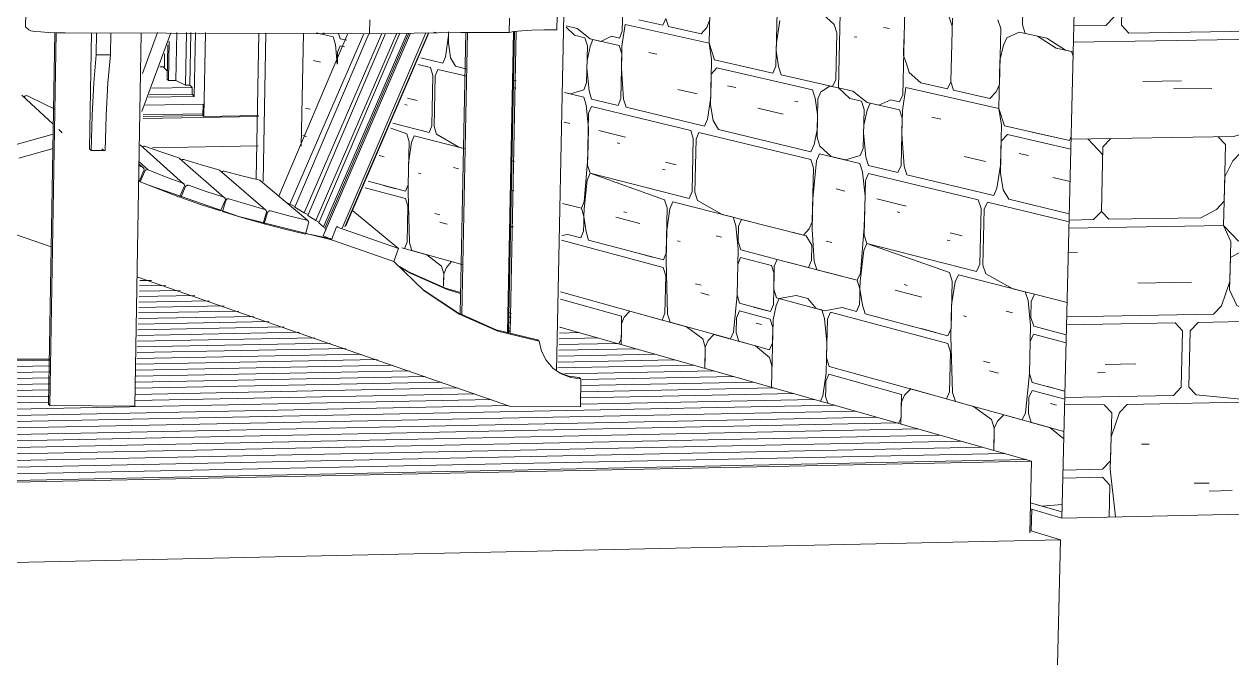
# Model space of a CAD drawing. Header units: inches. Extents: x 205 to 211, y -138 to -29.
# Drawn here: x 208.9111 to 209.0081, y -73.0919 to -73.0404 of the extents above; entities that cross this region are included whole.
import ezdxf

# ---------------------------------------------------------------- set-up
doc = ezdxf.new("R2010")
doc.units = ezdxf.units.IN
doc.header["$MEASUREMENT"] = 0
for name, color, linetype, lineweight in [('A-FLOR', 192, 'Continuous', 13), ('A-FLOR-PATT', 8, 'Continuous', 13), ('A-GLAZ', 151, 'Continuous', 13), ('A-WALL-PATT', 111, 'Continuous', 13), ('I-FURN', 30, 'Continuous', 9), ('L-SITE-WALL', 31, 'Continuous', 13), ('S-FNDN', 32, 'Continuous', 13)]:
    doc.layers.add(name, color=color, linetype=linetype, lineweight=lineweight)

# ---------------------------------------------------------------- blocks, each defined once
blk = doc.blocks.new('FP_103-160')
at = {"layer": 'A-WALL-PATT', "lineweight": 9}
for p, q in [((72.047325, -73.034361), (72.047186, -73.040974)), ((72.079401, -73.037239), (72.079323, -73.040467)), ((72.054242, -73.038276), (72.054162, -73.041939)), ((72.059642, -73.038203), (72.059519, -73.043765)), ((72.064713, -73.038031), (72.064542, -73.04553)), ((72.063284, -73.039609), (72.064193, -73.040432)), ((72.06987, -73.03912), (72.069709, -73.046071)), ((72.07368, -73.040565), (72.073229, -73.039189)), ((72.04334, -73.0413), (72.042663, -73.040657)), ((72.042665, -73.040548), (72.043563, -73.040753)), ((72.043563, -73.040753), (72.044606, -73.04159)), ((72.047413, -73.040421), (72.04716, -73.042175)), ((72.047413, -73.040421), (72.054162, -73.041939)), ((72.050448, -73.040496), (72.0485, -73.04006)), ((72.050679, -73.039939), (72.050448, -73.040496)), ((72.050679, -73.039939), (72.050883, -73.040593)), ((72.053513, -73.041181), (72.050883, -73.040593)), ((72.053968, -73.040669), (72.053513, -73.041181)), ((72.053968, -73.040669), (72.054202, -73.040108)), ((72.059828, -73.040107), (72.05956, -73.041912)), ((72.064193, -73.040432), (72.06441, -73.041106)), ((72.068173, -73.040661), (72.068644, -73.040762)), ((72.073695, -73.039928), (72.073575, -73.045025)), ((72.077355, -73.040054), (72.077585, -73.040749)), ((72.077585, -73.040749), (72.077477, -73.045247)), ((72.079323, -73.040467), (72.079554, -73.041164)), ((72.022618, -73.041109), (72.022998, -73.0412)), ((72.023956, -73.04143), (72.022618, -73.041109)), ((72.022998, -73.0412), (72.02325, -73.041112)), ((72.023956, -73.04143), (72.024137, -73.042045)), ((72.0244, -73.041119), (72.024533, -73.041569)), ((72.024533, -73.041569), (72.025049, -73.041693)), ((72.032053, -73.041045), (72.032223, -73.041085)), ((72.033224, -73.04132), (72.032989, -73.043016)), ((72.033229, -73.041033), (72.033212, -73.041901)), ((72.033229, -73.041033), (72.033224, -73.04132)), ((72.044183, -73.041493), (72.04334, -73.0413)), ((72.044183, -73.041493), (72.044382, -73.042138)), ((72.044593, -73.042187), (72.044818, -73.041639)), ((72.044606, -73.04159), (72.045454, -73.041784)), ((72.046946, -73.042126), (72.044818, -73.041639)), ((72.045454, -73.041784), (72.046318, -73.04138)), ((72.046318, -73.04138), (72.046959, -73.041526)), ((72.046959, -73.041526), (72.047186, -73.040974)), ((72.064325, -73.044853), (72.06441, -73.041106)), ((72.065803, -73.04141), (72.066036, -73.041461)), ((72.069812, -73.041649), (72.069782, -73.042913)), ((72.07806, -73.041496), (72.077799, -73.042087)), ((72.07906, -73.04106), (72.07806, -73.041496)), ((72.081291, -73.041531), (72.07906, -73.04106)), ((72.080545, -73.041373), (72.082023, -73.042338)), ((72.081291, -73.041531), (72.082774, -73.042497)), ((72.024137, -73.042045), (72.024281, -73.043619)), ((72.024302, -73.04357), (72.024319, -73.042661)), ((72.024319, -73.042661), (72.024522, -73.042138)), ((72.024522, -73.042138), (72.02487, -73.042222)), ((72.033212, -73.041901), (72.03339, -73.043112)), ((72.04432, -73.045122), (72.044382, -73.042138)), ((72.044593, -73.042187), (72.044357, -73.043332)), ((72.046946, -73.042126), (72.047148, -73.042776)), ((72.047072, -73.046378), (72.047148, -73.042776)), ((72.04716, -73.042175), (72.047122, -73.043977)), ((72.049312, -73.042668), (72.049962, -73.042817)), ((72.054162, -73.041939), (72.054578, -73.043261)), ((72.054162, -73.041939), (72.054357, -73.04321)), ((72.05956, -73.041912), (72.059546, -73.04253)), ((72.059546, -73.04253), (72.059745, -73.043816)), ((72.077799, -73.042087), (72.077523, -73.043319)), ((72.082023, -73.042338), (72.083276, -73.042604)), ((72.082774, -73.042497), (72.083409, -73.042632)), ((72.083276, -73.042604), (72.083401, -73.042978)), ((72.022384, -73.043329), (72.022956, -73.043469)), ((72.030776, -73.043649), (72.031767, -73.043888)), ((72.031001, -73.043122), (72.032777, -73.043549)), ((72.032989, -73.043016), (72.032777, -73.043549)), ((72.03339, -73.043112), (72.033781, -73.04379)), ((72.044357, -73.043332), (72.044345, -73.043929)), ((72.054357, -73.04321), (72.05429, -73.046262)), ((72.054578, -73.043261), (72.059279, -73.044331)), ((72.059279, -73.044331), (72.05658, -73.043717)), ((72.059519, -73.043765), (72.059279, -73.044331)), ((72.069782, -73.042913), (72.070005, -73.043597)), ((72.070005, -73.043597), (72.070227, -73.044282)), ((72.077523, -73.043319), (72.077431, -73.047173)), ((72.031767, -73.043888), (72.031955, -73.044516)), ((72.031955, -73.044516), (72.031876, -73.04857)), ((72.032155, -73.044564), (72.032075, -73.04862)), ((72.032366, -73.044033), (72.032155, -73.044564)), ((72.032366, -73.044033), (72.034691, -73.044594)), ((72.033781, -73.04379), (72.034702, -73.044011)), ((72.044345, -73.043929), (72.044519, -73.045769)), ((72.047122, -73.043977), (72.047286, -73.046429)), ((72.05433, -73.044431), (72.054277, -73.046872)), ((72.054786, -73.043922), (72.05433, -73.044431)), ((72.054786, -73.043922), (72.062454, -73.045679)), ((72.059745, -73.043816), (72.059958, -73.044486)), ((72.059958, -73.044486), (72.06408, -73.045424)), ((72.071164, -73.045127), (72.070227, -73.044282)), ((72.03849, -73.045512), (72.038639, -73.045548)), ((72.038502, -73.044923), (72.03865, -73.044959)), ((72.043031, -73.046011), (72.044096, -73.045668)), ((72.044096, -73.045668), (72.04432, -73.045122)), ((72.051652, -73.045643), (72.053187, -73.046003)), ((72.055648, -73.04535), (72.056317, -73.045505)), ((72.062454, -73.045679), (72.062669, -73.046353)), ((72.063849, -73.045372), (72.063143, -73.045837)), ((72.064542, -73.04553), (72.063849, -73.045372)), ((72.063849, -73.045372), (72.06408, -73.045424)), ((72.06408, -73.045424), (72.064325, -73.044853)), ((72.064542, -73.04553), (72.065703, -73.045794)), ((72.065456, -73.046366), (72.064542, -73.04553)), ((72.06996, -73.045493), (72.069679, -73.047334)), ((72.06996, -73.045493), (72.077431, -73.047173)), ((72.073319, -73.045609), (72.071164, -73.045127)), ((72.073575, -73.045025), (72.073319, -73.045609)), ((72.073575, -73.045025), (72.073801, -73.045716)), ((72.077217, -73.045834), (72.077477, -73.045247)), ((72.029926, -73.04634), (72.030717, -73.046537)), ((72.042555, -73.045897), (72.043031, -73.046011)), ((72.044084, -73.046264), (72.042555, -73.045897)), ((72.044084, -73.046264), (72.044283, -73.046911)), ((72.044519, -73.045769), (72.044718, -73.046416)), ((72.044718, -73.046416), (72.046845, -73.046927)), ((72.046845, -73.046927), (72.047072, -73.046378)), ((72.047488, -73.047081), (72.047286, -73.046429)), ((72.05429, -73.046262), (72.054029, -73.048039)), ((72.061054, -73.046603), (72.061282, -73.046656)), ((72.062669, -73.046353), (72.062871, -73.04765)), ((72.062899, -73.046406), (72.062829, -73.049515)), ((72.062899, -73.046406), (72.063143, -73.045837)), ((72.066388, -73.04658), (72.065456, -73.046366)), ((72.065703, -73.045794), (72.066855, -73.046687)), ((72.066388, -73.04658), (72.066607, -73.047261)), ((72.067793, -73.046902), (72.068749, -73.046487)), ((72.068749, -73.046487), (72.069457, -73.046649)), ((72.069457, -73.046649), (72.069709, -73.046071)), ((72.076712, -73.046367), (72.073801, -73.045716)), ((72.077217, -73.045834), (72.076712, -73.046367)), ((72.02174, -73.047146), (72.02212, -73.047243)), ((72.029717, -73.046867), (72.029914, -73.046916)), ((72.044283, -73.046911), (72.044457, -73.048751)), ((72.044395, -73.051732), (72.044482, -73.047558)), ((72.044482, -73.047558), (72.044706, -73.047013)), ((72.044706, -73.047013), (72.052682, -73.048939)), ((72.047488, -73.047081), (72.053795, -73.048596)), ((72.054277, -73.046872), (72.054472, -73.048145)), ((72.058082, -73.047152), (72.060116, -73.047629)), ((72.062871, -73.04765), (72.062843, -73.048894)), ((72.066535, -73.050395), (72.066607, -73.047261)), ((72.066841, -73.047314), (72.066578, -73.048515)), ((72.066841, -73.047314), (72.067089, -73.046741)), ((72.066855, -73.046687), (72.067793, -73.046902)), ((72.069443, -73.04728), (72.067089, -73.046741)), ((72.069443, -73.04728), (72.069665, -73.047965)), ((72.069679, -73.047334), (72.069635, -73.049228)), ((72.077431, -73.047173), (72.07789, -73.048569)), ((72.077431, -73.047173), (72.077645, -73.048513)), ((72.028758, -73.04836), (72.031665, -73.049098)), ((72.031876, -73.04857), (72.031665, -73.049098)), ((72.032075, -73.04862), (72.032263, -73.04925)), ((72.042506, -73.048272), (72.042982, -73.048389)), ((72.054029, -73.048039), (72.053795, -73.048596)), ((72.054472, -73.048145), (72.054901, -73.048862)), ((72.066578, -73.048515), (72.066564, -73.049141)), ((72.069577, -73.051751), (72.069665, -73.047965)), ((72.07206, -73.047879), (72.072779, -73.048044)), ((72.077645, -73.048513), (72.077568, -73.051723)), ((72.07789, -73.048569), (72.0831, -73.049755)), ((72.021826, -73.049439), (72.021524, -73.04936)), ((72.021524, -73.04936), (72.021826, -73.049439)), ((72.02987, -73.049222), (72.028588, -73.04876)), ((72.02987, -73.049222), (72.030056, -73.049848)), ((72.030254, -73.049899), (72.030463, -73.049373)), ((72.034575, -73.050423), (72.030463, -73.049373)), ((72.032263, -73.04925), (72.034056, -73.050291)), ((72.044457, -73.048751), (72.044407, -73.051136)), ((72.045304, -73.048959), (72.047437, -73.049483)), ((72.052682, -73.048939), (72.052888, -73.0496)), ((72.053341, -73.049099), (72.053108, -73.049654)), ((72.053341, -73.049099), (72.062328, -73.051269)), ((72.054901, -73.048862), (72.062342, -73.050648)), ((72.062843, -73.048894), (72.062585, -73.050082)), ((72.062829, -73.049515), (72.063045, -73.050192)), ((72.066564, -73.049141), (72.066754, -73.051077)), ((72.069635, -73.049228), (72.069813, -73.051808)), ((72.07812, -73.049267), (72.077614, -73.049797)), ((72.07812, -73.049267), (72.083217, -73.050435)), ((72.0831, -73.049755), (72.080109, -73.049074)), ((72.083242, -73.04944), (72.0831, -73.049755)), ((72.029989, -73.053305), (72.030056, -73.049848)), ((72.030254, -73.049899), (72.030022, -73.051577)), ((72.034056, -73.050291), (72.034575, -73.050423)), ((72.046782, -73.049925), (72.046996, -73.049978)), ((72.052888, -73.0496), (72.052796, -73.053854)), ((72.053108, -73.049654), (72.053016, -73.05391)), ((72.062585, -73.050082), (72.062342, -73.050648)), ((72.063045, -73.050192), (72.063952, -73.051035)), ((72.066287, -73.050966), (72.066535, -73.050395)), ((72.077614, -73.049797), (72.077552, -73.052365)), ((72.027646, -73.050957), (72.028056, -73.051064)), ((72.038371, -73.051392), (72.038519, -73.05143)), ((72.044407, -73.051136), (72.044122, -73.054656)), ((72.05065, -73.051489), (72.051522, -73.051705)), ((72.062328, -73.051269), (72.062543, -73.051946)), ((72.062787, -73.05138), (72.062487, -73.054429)), ((72.062787, -73.05138), (72.063031, -73.050814)), ((72.066273, -73.051592), (72.063031, -73.050814)), ((72.063952, -73.051035), (72.06511, -73.051313)), ((72.06511, -73.051313), (72.066287, -73.050966)), ((72.066754, -73.051077), (72.066974, -73.051761)), ((72.074646, -73.051038), (72.076346, -73.051436)), ((72.079073, -73.050781), (72.079814, -73.050953)), ((72.030022, -73.051577), (72.029978, -73.053881)), ((72.030803, -73.052361), (72.031001, -73.052413)), ((72.03362, -73.051931), (72.034022, -73.052036)), ((72.04437, -73.052924), (72.044594, -73.052382)), ((72.044594, -73.052382), (72.044395, -73.051732)), ((72.044594, -73.052382), (72.052564, -73.054406)), ((72.050585, -73.054511), (72.044594, -73.052382)), ((72.05042, -73.052039), (72.050637, -73.052093)), ((72.062543, -73.051946), (72.062445, -73.056291)), ((72.066273, -73.051592), (72.066492, -73.052275)), ((72.066492, -73.052275), (72.066682, -73.054211)), ((72.066711, -73.052958), (72.066959, -73.052388)), ((72.066959, -73.052388), (72.075783, -73.054519)), ((72.066974, -73.051761), (72.069325, -73.052325)), ((72.069325, -73.052325), (72.069577, -73.051751)), ((72.070036, -73.052496), (72.069813, -73.051808)), ((72.070036, -73.052496), (72.077017, -73.054172)), ((72.077568, -73.051723), (72.077277, -73.05359)), ((72.077552, -73.052365), (72.077766, -73.053707)), ((72.026761, -73.053024), (72.02978, -73.053829)), ((72.028012, -73.053358), (72.028993, -73.053619)), ((72.029989, -73.053305), (72.02978, -73.053829)), ((72.04437, -73.052924), (72.044109, -73.055252)), ((72.06661, -73.057343), (72.066711, -73.052958)), ((72.08177, -73.052709), (72.083154, -73.053034)), ((72.026541, -73.05354), (72.029769, -73.054404)), ((72.029769, -73.054404), (72.029955, -73.055033)), ((72.029978, -73.053882), (72.030097, -73.057966)), ((72.038472, -73.053781), (72.038323, -73.053742)), ((72.052796, -73.053854), (72.052564, -73.054406)), ((72.053016, -73.05391), (72.053223, -73.054573)), ((72.062487, -73.054429), (72.062431, -73.056912)), ((72.064358, -73.05364), (72.065053, -73.053811)), ((72.066682, -73.054211), (72.066625, -73.056717)), ((72.067619, -73.054441), (72.069977, -73.055021)), ((72.077277, -73.05359), (72.077017, -73.054172)), ((72.077766, -73.053707), (72.078242, -73.054466)), ((72.029899, -73.057911), (72.029955, -73.055033)), ((72.043898, -73.055197), (72.042371, -73.054798)), ((72.042371, -73.054798), (72.042847, -73.054923)), ((72.042371, -73.054798), (72.043898, -73.055197)), ((72.043898, -73.055197), (72.044122, -73.054656)), ((72.044097, -73.055847), (72.043898, -73.055197)), ((72.044109, -73.055252), (72.044097, -73.055847)), ((72.050585, -73.054511), (72.05079, -73.055171)), ((72.050712, -73.058797), (72.05079, -73.055171)), ((72.051007, -73.055227), (72.050751, -73.056984)), ((72.051007, -73.055227), (72.051238, -73.054678)), ((72.056088, -73.055916), (72.051238, -73.054678)), ((72.053223, -73.054573), (72.055198, -73.055689)), ((72.075783, -73.054519), (72.076011, -73.055217)), ((72.076011, -73.055217), (72.075904, -73.059691)), ((72.076254, -73.055276), (72.076147, -73.059752)), ((72.076513, -73.054695), (72.076254, -73.055276)), ((72.076513, -73.054695), (72.083074, -73.05628)), ((72.078242, -73.054466), (72.08309, -73.055631)), ((72.032138, -73.05562), (72.032538, -73.055728)), ((72.032526, -73.056307), (72.033127, -73.05647)), ((72.044084, -73.056442), (72.044097, -73.055847)), ((72.044097, -73.055847), (72.044283, -73.057093)), ((72.046656, -73.055916), (72.048586, -73.05642)), ((72.04731, -73.055484), (72.047525, -73.05554)), ((72.055198, -73.055689), (72.057429, -73.056259)), ((72.056088, -73.055916), (72.056298, -73.056585)), ((72.056521, -73.056642), (72.056758, -73.056087)), ((72.056758, -73.056087), (72.061959, -73.057415)), ((72.062445, -73.056291), (72.062202, -73.056854)), ((72.069252, -73.055476), (72.069489, -73.055535)), ((72.038264, -73.056658), (72.038414, -73.056627)), ((72.038264, -73.056679), (72.038412, -73.056719)), ((72.042798, -73.057296), (72.042318, -73.057394)), ((72.043849, -73.057576), (72.042798, -73.057296)), ((72.044072, -73.057037), (72.043849, -73.057576)), ((72.044084, -73.056442), (72.044072, -73.057037)), ((72.044283, -73.057093), (72.044482, -73.057745)), ((72.050751, -73.056984), (72.050699, -73.059401)), ((72.05648, -73.058479), (72.056298, -73.056585)), ((72.056494, -73.057867), (72.056521, -73.056642)), ((72.060818, -73.057124), (72.06173, -73.057357)), ((72.06173, -73.057357), (72.062202, -73.056854)), ((72.062431, -73.056912), (72.062604, -73.059452)), ((72.066625, -73.056717), (72.066305, -73.060413)), ((72.06683, -73.058029), (72.06661, -73.057343)), ((72.07353, -73.057173), (72.074495, -73.057412)), ((72.029899, -73.057911), (72.029691, -73.058432)), ((72.030097, -73.057965), (72.030283, -73.058596)), ((72.04231, -73.057762), (72.050469, -73.059947)), ((72.044482, -73.057745), (72.050482, -73.059343)), ((72.05161, -73.057817), (72.051828, -73.057875)), ((72.054715, -73.057405), (72.055158, -73.05752)), ((72.056494, -73.057867), (72.056704, -73.058537)), ((72.061959, -73.057415), (72.062403, -73.058152)), ((72.062403, -73.058152), (72.062375, -73.059393)), ((72.063566, -73.057826), (72.064027, -73.057943)), ((72.066582, -73.058595), (72.06683, -73.058029)), ((72.06683, -73.058029), (72.075646, -73.060268)), ((72.073455, -73.060351), (72.06683, -73.058029)), ((72.073274, -73.057748), (72.073515, -73.057808)), ((72.029484, -73.058374), (72.031473, -73.058926)), ((72.029484, -73.058374), (72.029691, -73.058432)), ((72.030283, -73.058596), (72.03439, -73.059735)), ((72.031473, -73.058926), (72.032658, -73.059837)), ((72.048535, -73.058825), (72.049615, -73.059112)), ((72.050712, -73.058797), (72.050482, -73.059343)), ((72.0564, -73.06215), (72.05648, -73.058479)), ((72.056453, -73.059703), (72.05669, -73.05915)), ((72.059162, -73.059798), (72.05669, -73.05915)), ((72.056704, -73.058537), (72.059628, -73.0593)), ((72.066582, -73.058595), (72.066291, -73.061038)), ((72.032658, -73.059837), (72.032846, -73.060472)), ((72.033058, -73.059949), (72.032846, -73.060472)), ((72.033058, -73.059949), (72.03347, -73.05948)), ((72.03347, -73.05948), (72.03439, -73.059735)), ((72.050469, -73.059947), (72.050673, -73.060609)), ((72.050699, -73.059401), (72.050826, -73.063688)), ((72.056453, -73.059703), (72.0564, -73.06215)), ((72.059162, -73.059798), (72.059374, -73.060473)), ((72.059388, -73.059857), (72.05936, -73.061089)), ((72.059628, -73.0593), (72.059388, -73.059857)), ((72.066058, -73.060977), (72.059628, -73.0593)), ((72.062132, -73.059953), (72.060535, -73.059537)), ((72.06099, -73.059655), (72.061675, -73.059834)), ((72.062375, -73.059393), (72.062132, -73.059953)), ((72.062604, -73.059452), (72.06282, -73.060133)), ((72.06282, -73.060133), (72.066058, -73.060977)), ((72.075904, -73.059691), (72.075646, -73.060268)), ((72.076147, -73.059752), (72.076375, -73.060453)), ((72.032846, -73.060472), (72.032827, -73.061453)), ((72.032827, -73.061453), (72.032835, -73.061051)), ((72.032846, -73.060472), (72.032835, -73.061051)), ((72.050608, -73.063628), (72.050673, -73.060609)), ((72.059319, -73.062936), (72.059374, -73.060473)), ((72.05936, -73.061089), (72.059347, -73.061705)), ((72.05936, -73.061089), (72.059374, -73.060473)), ((72.064202, -73.060493), (72.064896, -73.060674)), ((72.066058, -73.060977), (72.066305, -73.060413)), ((72.066276, -73.061664), (72.066058, -73.060977)), ((72.066291, -73.061038), (72.066276, -73.061664)), ((72.073455, -73.060351), (72.073681, -73.061048)), ((72.07359, -73.06486), (72.073681, -73.061048)), ((72.073922, -73.061109), (72.073635, -73.062954)), ((72.073922, -73.061109), (72.074178, -73.060535)), ((72.079549, -73.061907), (72.074178, -73.060535)), ((72.076375, -73.060453), (72.078563, -73.061655)), ((72.042225, -73.061909), (72.050378, -73.064171)), ((72.053078, -73.061256), (72.053518, -73.061375)), ((72.053505, -73.061982), (72.054166, -73.062161)), ((72.056109, -73.065146), (72.0564, -73.06215)), ((72.0564, -73.06215), (72.056609, -73.062822)), ((72.059347, -73.061705), (72.059559, -73.062381)), ((72.059785, -73.062442), (72.061163, -73.062188)), ((72.061163, -73.062188), (72.062076, -73.062432)), ((72.066262, -73.062289), (72.066276, -73.061664)), ((72.066276, -73.061664), (72.066481, -73.062976)), ((72.069106, -73.061773), (72.07124, -73.062329)), ((72.06983, -73.061327), (72.070067, -73.061389)), ((72.078563, -73.061655), (72.081035, -73.062286)), ((72.079549, -73.061907), (72.07978, -73.062614)), ((72.080028, -73.062677), (72.080291, -73.062096)), ((72.080291, -73.062096), (72.082915, -73.062766)), ((72.042212, -73.062501), (72.047133, -73.063873)), ((72.056609, -73.062822), (72.059079, -73.063491)), ((72.057729, -73.063125), (72.058854, -73.06343)), ((72.059079, -73.063491), (72.059319, -73.062936)), ((72.059545, -73.062997), (72.059292, -73.064167)), ((72.059545, -73.062997), (72.059785, -73.062442)), ((72.059559, -73.062381), (72.061149, -73.062807)), ((72.063439, -73.06342), (72.061149, -73.062807)), ((72.062076, -73.062432), (72.06275, -73.063235)), ((72.064839, -73.063168), (72.063439, -73.06342)), ((72.066, -73.063477), (72.064839, -73.063168)), ((72.066248, -73.062914), (72.066, -73.063477)), ((72.066262, -73.062289), (72.066248, -73.062914)), ((72.066481, -73.062976), (72.0667, -73.063664)), ((72.073635, -73.062954), (72.073575, -73.065495)), ((72.079981, -73.064609), (72.07978, -73.062614)), ((72.079996, -73.063965), (72.080028, -73.062677)), ((72.047133, -73.063873), (72.047108, -73.06507)), ((72.047121, -73.064472), (72.047347, -73.063933)), ((72.047347, -73.063933), (72.047789, -73.063453)), ((72.047789, -73.063453), (72.052341, -73.064715)), ((72.050608, -73.063628), (72.050378, -73.064171)), ((72.050826, -73.063688), (72.051031, -73.064352)), ((72.056359, -73.063985), (72.056332, -73.065208)), ((72.056359, -73.063985), (72.056596, -73.063434)), ((72.056596, -73.063434), (72.059066, -73.064106)), ((72.059066, -73.064106), (72.059278, -73.064783)), ((72.06275, -73.063235), (72.063209, -73.063358)), ((72.063209, -73.063358), (72.063425, -73.064041)), ((72.063425, -73.064041), (72.063613, -73.065967)), ((72.063656, -73.064103), (72.063585, -73.06721)), ((72.063656, -73.064103), (72.0639, -73.063543)), ((72.0639, -73.063543), (72.07332, -73.066066)), ((72.0667, -73.063664), (72.073335, -73.065431)), ((72.074585, -73.063843), (72.074827, -73.063906)), ((72.078025, -73.063454), (72.078516, -73.063581)), ((72.079996, -73.063965), (72.080228, -73.064674)), ((72.047108, -73.06507), (72.047085, -73.066142)), ((72.047095, -73.065669), (72.047108, -73.06507)), ((72.047108, -73.06507), (72.047121, -73.064472)), ((72.051031, -73.064352), (72.055873, -73.065695)), ((72.052341, -73.064715), (72.053646, -73.065689)), ((72.057926, -73.064413), (72.058376, -73.064536)), ((72.059292, -73.064167), (72.059171, -73.069575)), ((72.059251, -73.066013), (72.059278, -73.064783)), ((72.071181, -73.064857), (72.072375, -73.065175)), ((72.07359, -73.06486), (72.073335, -73.065431)), ((72.079887, -73.068472), (72.079981, -73.064609)), ((72.080228, -73.064674), (72.082851, -73.065358)), ((72.047095, -73.065669), (72.046917, -73.066094)), ((72.053646, -73.065689), (72.053853, -73.066358)), ((72.054087, -73.065812), (72.053853, -73.066358)), ((72.054087, -73.065812), (72.054542, -73.065326)), ((72.054542, -73.065326), (72.057885, -73.066254)), ((72.056109, -73.065146), (72.055873, -73.065695)), ((72.056332, -73.065208), (72.056542, -73.065881)), ((72.056542, -73.065881), (72.059011, -73.066566)), ((72.059251, -73.066013), (72.059011, -73.066566)), ((72.063613, -73.065967), (72.063557, -73.068452)), ((72.07332, -73.066066), (72.073545, -73.066765)), ((72.073575, -73.065495), (72.073711, -73.070005)), ((72.079949, -73.065897), (72.079887, -73.068472)), ((72.079949, -73.065897), (72.080213, -73.065318)), ((72.082835, -73.066006), (72.080213, -73.065318)), ((72.053853, -73.066358), (72.053816, -73.068054)), ((72.053816, -73.068054), (72.05384, -73.066966)), ((72.053853, -73.066358), (72.05384, -73.066966)), ((72.057885, -73.066254), (72.058997, -73.067181)), ((72.07347, -73.069939), (72.073545, -73.066765)), ((72.058997, -73.067181), (72.059209, -73.067859)), ((72.059196, -73.068474), (72.059209, -73.067859)), ((72.063585, -73.06721), (72.063801, -73.067895)), ((72.063801, -73.067895), (72.073215, -73.070506)), ((72.076207, -73.067482), (72.076694, -73.067613)), ((72.059196, -73.068474), (72.059171, -73.069575)), ((72.063557, -73.068452), (72.063284, -73.07025)), ((72.063543, -73.069073), (72.063787, -73.068516)), ((72.063787, -73.068516), (72.069625, -73.070144)), ((72.076679, -73.068252), (72.077412, -73.06845)), ((72.079562, -73.07162), (72.079887, -73.068472)), ((72.079887, -73.068472), (72.080119, -73.069182)), ((72.063529, -73.069694), (72.063515, -73.070315)), ((72.063529, -73.069694), (72.063543, -73.069073)), ((72.069861, -73.07021), (72.07035, -73.069712)), ((72.07035, -73.069712), (72.075387, -73.071109)), ((72.07347, -73.069939), (72.073215, -73.070506)), ((72.07984, -73.070402), (72.080103, -73.069826)), ((72.080103, -73.069826), (72.082724, -73.070539)), ((72.080119, -73.069182), (72.082739, -73.069891)), ((72.081359, -73.069518), (72.082607, -73.069855)), ((72.063092, -73.070688), (72.063284, -73.07025)), ((72.063515, -73.070315), (72.063685, -73.070857)), ((72.069625, -73.070144), (72.069595, -73.071402)), ((72.069595, -73.071402), (72.06961, -73.070773)), ((72.06961, -73.070773), (72.069861, -73.07021)), ((72.073711, -73.070005), (72.073937, -73.070707)), ((72.073937, -73.070707), (72.079299, -73.072195)), ((72.07984, -73.070402), (72.079809, -73.071688)), ((72.081577, -73.070877), (72.082075, -73.071013)), ((72.069595, -73.071402), (72.069569, -73.072528)), ((72.069581, -73.072031), (72.069595, -73.071402)), ((72.075387, -73.071109), (72.076831, -73.072153)), ((72.07732, -73.072289), (72.077825, -73.071785)), ((72.077825, -73.071785), (72.081529, -73.072813)), ((72.079562, -73.07162), (72.079299, -73.072195)), ((72.079809, -73.071688), (72.08004, -73.0724)), ((72.069581, -73.072031), (72.069382, -73.072475)), ((72.076831, -73.072153), (72.07706, -73.07286)), ((72.07706, -73.07286), (72.077017, -73.074624)), ((72.07706, -73.07286), (72.077044, -73.0735)), ((72.07732, -73.072289), (72.07706, -73.07286)), ((72.08004, -73.0724), (72.08266, -73.073127)), ((72.081529, -73.072813), (72.082646, -73.073713)), ((72.077017, -73.074624), (72.077044, -73.0735)), ((72.07998, -73.078858), (72.080875, -73.079118)), ((72.082501, -73.079592), (72.07998, -73.078858)), ((72.080875, -73.079118), (72.082516, -73.078989))]:
    blk.add_line(p, q, dxfattribs=at)
blk = doc.blocks.new('FP_104-160')
at = {"layer": 'A-WALL-PATT', "lineweight": 9}
for p, q in [((72.097644, -72.996023), (72.096994, -72.99794)), ((72.097661, -72.996022), (72.097646, -72.996624)), ((72.097646, -72.996624), (72.09823, -72.997929)), ((72.096994, -72.99794), (72.096359, -72.9986)), ((72.09823, -72.997929), (72.099448, -72.998573)), ((72.084489, -72.998705), (72.096359, -72.9986)), ((72.099448, -72.998573), (72.102942, -72.998542)), ((72.084472, -72.999361), (72.093251, -72.999283)), ((72.093251, -72.999283), (72.093853, -72.999932)), ((72.093853, -72.999932), (72.093736, -73.004517)), ((72.094471, -72.999927), (72.094354, -73.00451)), ((72.095106, -72.999266), (72.094471, -72.999927)), ((72.095106, -72.999266), (72.102925, -72.999196)), ((72.087598, -73.002611), (72.090075, -73.002587)), ((72.086962, -73.003272), (72.087581, -73.003266)), ((72.093736, -73.004517), (72.093101, -73.005177)), ((72.094354, -73.00451), (72.094955, -73.005159)), ((72.087516, -73.005887), (72.084314, -73.005798)), ((72.084327, -73.005263), (72.093101, -73.005177)), ((72.087516, -73.005887), (72.088119, -73.006536)), ((72.088738, -73.00653), (72.089373, -73.005868)), ((72.102753, -73.005736), (72.089373, -73.005868)), ((72.094955, -73.005159), (72.100494, -73.005758)), ((72.100494, -73.005758), (72.102753, -73.005736)), ((72.088021, -73.010464), (72.088119, -73.006536)), ((72.088738, -73.00653), (72.08807, -73.0085)), ((72.099209, -73.007732), (72.100443, -73.007719)), ((72.08807, -73.0085), (72.088005, -73.011118)), ((72.090529, -73.009129), (72.091147, -73.009122)), ((72.088021, -73.010464), (72.087386, -73.011125)), ((72.084183, -73.011159), (72.087386, -73.011125)), ((72.084183, -73.011159), (72.084909, -73.011151)), ((72.088005, -73.011119), (72.088509, -73.01569)), ((72.084166, -73.011814), (72.08737, -73.011779)), ((72.08737, -73.011779), (72.087972, -73.012427)), ((72.087891, -73.015696), (72.087972, -73.012427)), ((72.094771, -73.012352), (72.096006, -73.012339)), ((72.095989, -73.012992), (72.09784, -73.012971)), ((72.084054, -73.016394), (72.092819, -73.016293)), ((72.084054, -73.016394), (72.087256, -73.016357)), ((72.087891, -73.015696), (72.087256, -73.016357)), ((72.088509, -73.015689), (72.089111, -73.016336)), ((72.089111, -73.016336), (72.102478, -73.016181)), ((72.092819, -73.016293), (72.096505, -73.016903)), ((72.097739, -73.016888), (72.098989, -73.016221)), ((72.098989, -73.016221), (72.102478, -73.016181)), ((72.096505, -73.016903), (72.097105, -73.017548)), ((72.097105, -73.017548), (72.097004, -73.021462)), ((72.097105, -73.017548), (72.097088, -73.018201)), ((72.097739, -73.016888), (72.097105, -73.017548)), ((72.097004, -73.021462), (72.097088, -73.018201)), ((72.096371, -73.022122), (72.097004, -73.021462)), ((72.097004, -73.021462), (72.09822, -73.022099)), ((72.083909, -73.022277), (72.096371, -73.022122)), ((72.09822, -73.022099), (72.101282, -73.022712)), ((72.083893, -73.022931), (72.098203, -73.022751)), ((72.098203, -73.022751), (72.098802, -73.023394)), ((72.098802, -73.023394), (72.098751, -73.025349)), ((72.099418, -73.023387), (72.099367, -73.025341)), ((72.099418, -73.023387), (72.100051, -73.022727)), ((72.100051, -73.022727), (72.102306, -73.022699)), ((72.101282, -73.022712), (72.102306, -73.022699)), ((72.099367, -73.025341), (72.099966, -73.025984)), ((72.098118, -73.026008), (72.083813, -73.026196)), ((72.085776, -73.02617), (72.088849, -73.026782)), ((72.098118, -73.026008), (72.098751, -73.025349)), ((72.099966, -73.025984), (72.10222, -73.025955)), ((72.088849, -73.026782), (72.089451, -73.027426)), ((72.090068, -73.027418), (72.090702, -73.026757)), ((72.090702, -73.026757), (72.102203, -73.026606)), ((72.089352, -73.031337), (72.089451, -73.027426)), ((72.090068, -73.027418), (72.089418, -73.02873)), ((72.089418, -73.02873), (72.089402, -73.029382)), ((72.096819, -73.02863), (72.101743, -73.028563)), ((72.089402, -73.029382), (72.08997, -73.031328)), ((72.09557, -73.029298), (72.098034, -73.029264)), ((72.089352, -73.031337), (72.088085, -73.032657)), ((72.08997, -73.031328), (72.09057, -73.031971)), ((72.09057, -73.031971), (72.102066, -73.03181)), ((72.083653, -73.03272), (72.088085, -73.032657)), ((72.087451, -73.033317), (72.088085, -73.032657)), ((72.088085, -73.032657), (72.101641, -73.032466)), ((72.102037, -73.032892), (72.101641, -73.032466)), ((72.083637, -73.033372), (72.086834, -73.033326)), ((72.086834, -73.033326), (72.08737, -73.036574)), ((72.087451, -73.033317), (72.087386, -73.035923)), ((72.087386, -73.035923), (72.087987, -73.036565)), ((72.101538, -73.036366), (72.101957, -73.035928)), ((72.083664, -73.036629), (72.084282, -73.036619)), ((72.08737, -73.036574), (72.087321, -73.038527)), ((72.087987, -73.036565), (72.101538, -73.036366)), ((72.087338, -73.037876), (72.087273, -73.040479)), ((72.087338, -73.037876), (72.087971, -73.037216)), ((72.099062, -73.037052), (72.087971, -73.037216)), ((72.09966, -73.037692), (72.099062, -73.037052)), ((72.099609, -73.039641), (72.09966, -73.037692)), ((72.100275, -73.037683), (72.100105, -73.044176)), ((72.100275, -73.037683), (72.100906, -73.037024)), ((72.100906, -73.037024), (72.101929, -73.037009)), ((72.087321, -73.038527), (72.086672, -73.039838)), ((72.086672, -73.039838), (72.086038, -73.040498)), ((72.098977, -73.0403), (72.099609, -73.039641)), ((72.083461, -73.040538), (72.086038, -73.040498)), ((72.087873, -73.04112), (72.087273, -73.040479)), ((72.09773, -73.040968), (72.098977, -73.0403)), ((72.098328, -73.041608), (72.083429, -73.04184)), ((72.09773, -73.040968), (72.087873, -73.04112)), ((72.098328, -73.041608), (72.099541, -73.042238)), ((72.099388, -73.048077), (72.099541, -73.042238)), ((72.100105, -73.044176), (72.100702, -73.044814)), ((72.089009, -73.045002), (72.09209, -73.044953)), ((72.091458, -73.045612), (72.094537, -73.045562)), ((72.100054, -73.046122), (72.100685, -73.045463)), ((72.101707, -73.045447), (72.100685, -73.045463)), ((72.101717, -73.045068), (72.100702, -73.044814)), ((72.100054, -73.046122), (72.099969, -73.049364)), ((72.098757, -73.048736), (72.099388, -73.048077)), ((72.083237, -73.049644), (72.096282, -73.049425)), ((72.085796, -73.05025), (72.086429, -73.04959)), ((72.095052, -73.049446), (72.09565, -73.050084)), ((72.096282, -73.049425), (72.098757, -73.048736)), ((72.099969, -73.049364), (72.100566, -73.050001)), ((72.084578, -73.049621), (72.083237, -73.049644)), ((72.08578, -73.0509), (72.084578, -73.049621)), ((72.085796, -73.05025), (72.085667, -73.055444)), ((72.09565, -73.050084), (72.095533, -73.054622)), ((72.099338, -73.050022), (72.096863, -73.050712)), ((72.101587, -73.049984), (72.099338, -73.050022)), ((72.096232, -73.051371), (72.095583, -73.052678)), ((72.096863, -73.050712), (72.096232, -73.051371)), ((72.095583, -73.052678), (72.095483, -73.056565)), ((72.094902, -73.055281), (72.093655, -73.05595)), ((72.094902, -73.055281), (72.095533, -73.054622)), ((72.085034, -73.056104), (72.083077, -73.056138)), ((72.085667, -73.055444), (72.085034, -73.056104)), ((72.085667, -73.055444), (72.086267, -73.056082)), ((72.093655, -73.05595), (72.086267, -73.056082)), ((72.083061, -73.056787), (72.095483, -73.056565)), ((72.095483, -73.056565), (72.096678, -73.057839)), ((72.095483, -73.056565), (72.096064, -73.05785)), ((72.096064, -73.05785), (72.095981, -73.061086)), ((72.096678, -73.057839), (72.101382, -73.057754)), ((72.083014, -73.058734), (72.083737, -73.058721)), ((72.096031, -73.059144), (72.095964, -73.061733)), ((72.097276, -73.058475), (72.096031, -73.059144)), ((72.097276, -73.058475), (72.101365, -73.058401)), ((72.099697, -73.059724), (72.101331, -73.059694)), ((72.088602, -73.061223), (72.092908, -73.061143)), ((72.095981, -73.061086), (72.095316, -73.063039)), ((72.095964, -73.061733), (72.096544, -73.063015)), ((72.095316, -73.063039), (72.094685, -73.063697)), ((72.096544, -73.063015), (72.097755, -73.063639)), ((72.082886, -73.063921), (72.094685, -73.063697)), ((72.097755, -73.063639), (72.101229, -73.063573)), ((72.08287, -73.064569), (72.091596, -73.064403)), ((72.091596, -73.064403), (72.092194, -73.065038)), ((72.092194, -73.065038), (72.092079, -73.069565)), ((72.092809, -73.065026), (72.092693, -73.069552)), ((72.09344, -73.064367), (72.092809, -73.065026)), ((72.09344, -73.064367), (72.101212, -73.064219)), ((72.085977, -73.067745), (72.088439, -73.067697)), ((72.085345, -73.068405), (72.085961, -73.068393)), ((72.092079, -73.069565), (72.091448, -73.070223)), ((72.092693, -73.069552), (72.093291, -73.070186)), ((72.085897, -73.070981), (72.082714, -73.070925)), ((72.082727, -73.070397), (72.091448, -73.070223)), ((72.101042, -73.070677), (72.087743, -73.070944)), ((72.093291, -73.070186), (72.098797, -73.070722)), ((72.098797, -73.070722), (72.101042, -73.070677)), ((72.085897, -73.070981), (72.086496, -73.071615)), ((72.086399, -73.075494), (72.086496, -73.071615)), ((72.087111, -73.071603), (72.086448, -73.073555)), ((72.087111, -73.071603), (72.087743, -73.070944)), ((72.09752, -73.072683), (72.098746, -73.072658)), ((72.086448, -73.073555), (72.086383, -73.07614)), ((72.088892, -73.074151), (72.089506, -73.074138)), ((72.086399, -73.075494), (72.085768, -73.076153)), ((72.082584, -73.076219), (72.085768, -73.076153)), ((72.082584, -73.076219), (72.083306, -73.076204)), ((72.086383, -73.076141), (72.086812, -73.079988)), ((72.082568, -73.076866), (72.085752, -73.076799)), ((72.085752, -73.076799), (72.086351, -73.077432)), ((72.086287, -73.08), (72.086351, -73.077432)), ((72.093109, -73.07729), (72.094337, -73.077264)), ((72.09432, -73.077909), (72.09616, -73.07787))]:
    blk.add_line(p, q, dxfattribs=at)
blk = doc.blocks.new('FP_119-160')
at = {"layer": 'A-FLOR-PATT', "lineweight": 9}
for p, q in [((72.00843, -73.061002), (72.009359, -73.060985)), ((72.008397, -73.061857), (72.011672, -73.061797)), ((72.008413, -73.061428), (72.010512, -73.06139)), ((72.008347, -73.063163), (72.015201, -73.063035)), ((72.008364, -73.062724), (72.014017, -73.062619)), ((72.00838, -73.062289), (72.01284, -73.062207)), ((72.008312, -73.064049), (72.017595, -73.063875)), ((72.00833, -73.063604), (72.016394, -73.063453)), ((72.038109, -73.063935), (72.038259, -73.063933)), ((72.008278, -73.064948), (72.020022, -73.064726)), ((72.008295, -73.064497), (72.018804, -73.064299)), ((72.038068, -73.064837), (72.038218, -73.064835)), ((72.038088, -73.064385), (72.038239, -73.064382)), ((72.042165, -73.06476), (72.042216, -73.064759)), ((72.008225, -73.066323), (72.023727, -73.066026)), ((72.008243, -73.065861), (72.022483, -73.06559)), ((72.00826, -73.065403), (72.021248, -73.065157)), ((72.042102, -73.066137), (72.046755, -73.066048)), ((72.042123, -73.065674), (72.045231, -73.065615)), ((72.042144, -73.065215), (72.043718, -73.065185)), ((72.008189, -73.067256), (72.026241, -73.066908)), ((72.008207, -73.066787), (72.02498, -73.066466)), ((72.042059, -73.067073), (72.049834, -73.066922)), ((72.042081, -73.066603), (72.048289, -73.066484)), ((71.907402, -73.069197), (72.001248, -73.06739)), ((71.907466, -73.069675), (72.001231, -73.067862)), ((72.008152, -73.068203), (72.028791, -73.067803)), ((72.008171, -73.067728), (72.027512, -73.067354)), ((72.042016, -73.068023), (72.052957, -73.067809)), ((72.042038, -73.067546), (72.05139, -73.067364)), ((71.90753, -73.070156), (72.001213, -73.068338)), ((71.907596, -73.070641), (72.001195, -73.068818)), ((72.008115, -73.069165), (72.031378, -73.068711)), ((72.008134, -73.068683), (72.03008, -73.068255)), ((72.042531, -73.068492), (72.054535, -73.068258)), ((72.043949, -73.068948), (72.056124, -73.068709)), ((71.907661, -73.07113), (72.001177, -73.069301)), ((71.907727, -73.071622), (72.001159, -73.069788)), ((72.008077, -73.070142), (72.034003, -73.069631)), ((72.008096, -73.069652), (72.032686, -73.069169)), ((72.043903, -73.069927), (72.059338, -73.069622)), ((72.043926, -73.069436), (72.057725, -73.069164)), ((71.907794, -73.072118), (72.001141, -73.070279)), ((71.907861, -73.072618), (72.001123, -73.070773)), ((71.907928, -73.073122), (72.036666, -73.070566)), ((72.008058, -73.070636), (72.03533, -73.070097)), ((72.043857, -73.070922), (72.062598, -73.070548)), ((72.04388, -73.070422), (72.060962, -73.070083)), ((71.907996, -73.07363), (72.038012, -73.071038)), ((71.908065, -73.074141), (72.064246, -73.071016)), ((71.908134, -73.074657), (72.065906, -73.071487)), ((71.908204, -73.075177), (72.067578, -73.071962)), ((71.908274, -73.075701), (72.069262, -73.072441)), ((71.908345, -73.076229), (72.070959, -73.072923)), ((71.908416, -73.076761), (72.072669, -73.073408)), ((71.908488, -73.077297), (72.074391, -73.073898)), ((71.908561, -73.077838), (72.076126, -73.074391)), ((71.908634, -73.078383), (72.077875, -73.074887)), ((71.908708, -73.078933), (72.079636, -73.075387))]:
    blk.add_line(p, q, dxfattribs=at)

msp = doc.modelspace()

# ---------------------------------------------------------------- linework, layer by layer
at = {"layer": 'A-FLOR'}
for p, q in [((208.950183, -73.063639), (208.950035, -73.063596)), ((208.991973, -73.075508), (208.954077, -73.064744)), ((208.820637, -73.079072), (208.991973, -73.075508)), ((208.991973, -73.075508), (208.991833, -73.081262))]:
    msp.add_line(p, q, dxfattribs=at)
at = {"layer": 'A-GLAZ'}
for p, q in [((208.922638, -73.044937), (208.922693, -73.041776)), ((208.923244, -73.044927), (208.923312, -73.041063)), ((208.92401, -73.045299), (208.924084, -73.041067)), ((208.924365, -73.045293), (208.92444, -73.041068)), ((208.92471, -73.04622), (208.924801, -73.04107)), ((208.922543, -73.044835), (208.922592, -73.042053)), ((208.922218, -73.043829), (208.922558, -73.044193)), ((208.924548, -73.045489), (208.921303, -73.045541)), ((208.922543, -73.044835), (208.922638, -73.044937)), ((208.922638, -73.044937), (208.923244, -73.044927)), ((208.923244, -73.044927), (208.92401, -73.045299)), ((208.92401, -73.045299), (208.924365, -73.045293)), ((208.924365, -73.045293), (208.924548, -73.045489)), ((208.924548, -73.045489), (208.924539, -73.046037)), ((208.92471, -73.04622), (208.92103, -73.046279)), ((208.924539, -73.046037), (208.9211, -73.046092)), ((208.924539, -73.046037), (208.92471, -73.04622)), ((208.920617, -73.047676), (208.925413, -73.047598))]:
    msp.add_line(p, q, dxfattribs=at)
at = {"layer": 'A-GLAZ', "lineweight": 9}
for p, q in [((208.925613, -73.041073), (208.925493, -73.047813)), ((208.922311, -73.043828), (208.922329, -73.04278)), ((208.921941, -73.043834), (208.922311, -73.043828)), ((208.920796, -73.046915), (208.925427, -73.04684)), ((208.925427, -73.04684), (208.92541, -73.047747)), ((208.920611, -73.047983), (208.929877, -73.047832)), ((208.92541, -73.047747), (208.920615, -73.047825)), ((208.925493, -73.047813), (208.92541, -73.047747)), ((208.929879, -73.047742), (208.925493, -73.047813)), ((208.929834, -73.050189), (208.921367, -73.05033))]:
    msp.add_line(p, q, dxfattribs=at)
at = {"layer": 'I-FURN'}
for p, q in [((208.953818, -73.06824), (208.954621, -73.029264)), ((208.911169, -73.040637), (208.911188, -73.039507)), ((208.95384, -73.040852), (208.953864, -73.03972)), ((208.911185, -73.040656), (208.911174, -73.040636)), ((208.91143, -73.040872), (208.911185, -73.040656)), ((208.938811, -73.040058), (208.938789, -73.041194)), ((208.950025, -73.039933), (208.950002, -73.041068)), ((208.913502, -73.04108), (208.913005, -73.070927)), ((208.913611, -73.041084), (208.913111, -73.071048)), ((208.938789, -73.041194), (208.914348, -73.041099)), ((208.916459, -73.041104), (208.916301, -73.050429)), ((208.916839, -73.042875), (208.916869, -73.041108)), ((208.918012, -73.041113), (208.917982, -73.042879)), ((208.919928, -73.071082), (208.920447, -73.04112)), ((208.922836, -73.041089), (208.920507, -73.04741)), ((208.92056, -73.044363), (208.921768, -73.041085)), ((208.92989, -73.041114), (208.929676, -73.052824)), ((208.930461, -73.041117), (208.930243, -73.05304)), ((208.937041, -73.041166), (208.931508, -73.054208)), ((208.93239, -73.054867), (208.938348, -73.041173)), ((208.938727, -73.041175), (208.932799, -73.055109)), ((208.93331, -73.050209), (208.933479, -73.041128)), ((208.933531, -73.055568), (208.939788, -73.041157)), ((208.940077, -73.041151), (208.933845, -73.055771)), ((208.934469, -73.056187), (208.940998, -73.041132)), ((208.941233, -73.041128), (208.934716, -73.056365)), ((208.935081, -73.0574), (208.94207, -73.041117)), ((208.935095, -73.056682), (208.941826, -73.041116)), ((208.941936, -73.041114), (208.935202, -73.056804)), ((208.943321, -73.0411), (208.936584, -73.056789)), ((208.936813, -73.056683), (208.943532, -73.041096)), ((208.943562, -73.041095), (208.936879, -73.056615)), ((208.946073, -73.063632), (208.946521, -73.041051)), ((208.946208, -73.063695), (208.946658, -73.041052)), ((208.949874, -73.065144), (208.950362, -73.040998)), ((208.950434, -73.040987), (208.949945, -73.065188)), ((208.950578, -73.040973), (208.950087, -73.065224)), ((208.917982, -73.042879), (208.916839, -73.042875)), ((208.910874, -73.04611), (208.913387, -73.048447)), ((208.913386, -73.049234), (208.910226, -73.050114)), ((208.913836, -73.048864), (208.914113, -73.049122)), ((208.913386, -73.050401), (208.910626, -73.051169)), ((208.910627, -73.051169), (208.913386, -73.050401)), ((208.916301, -73.050429), (208.916429, -73.050547)), ((208.917568, -73.050552), (208.916429, -73.050547)), ((208.917293, -73.050424), (208.91744, -73.050559)), ((208.920363, -73.05011), (208.923857, -73.053221)), ((208.92102, -73.052115), (208.920287, -73.051454)), ((208.923538, -73.051185), (208.927144, -73.054344)), ((208.920573, -73.051905), (208.920265, -73.051775)), ((208.920267, -73.051625), (208.920614, -73.051938)), ((208.920278, -73.053036), (208.92067, -73.052151)), ((208.920749, -73.052204), (208.920366, -73.053072)), ((208.920615, -73.05193), (208.920573, -73.051905)), ((208.926748, -73.05214), (208.930447, -73.055326)), ((208.923535, -73.054291), (208.923913, -73.053435)), ((208.924007, -73.053457), (208.923624, -73.054323)), ((208.930039, -73.052977), (208.933833, -73.056188)), ((208.926825, -73.05541), (208.927201, -73.054558)), ((208.927251, -73.054564), (208.926989, -73.055462)), ((208.932188, -73.05475), (208.93239, -73.054867)), ((208.93239, -73.054867), (208.932831, -73.055043)), ((208.932799, -73.055109), (208.933531, -73.055568)), ((208.941131, -73.058413), (208.937459, -73.055408)), ((208.930249, -73.056424), (208.930514, -73.055519)), ((208.930605, -73.055544), (208.93034, -73.056449)), ((208.933531, -73.055568), (208.933876, -73.055707)), ((208.933639, -73.05728), (208.933902, -73.056382)), ((208.933845, -73.055771), (208.934469, -73.056187)), ((208.934469, -73.056187), (208.934748, -73.0563)), ((208.934716, -73.056365), (208.935095, -73.056682)), ((208.907731, -73.056392), (208.913215, -73.058297)), ((208.933661, -73.057207), (208.935618, -73.057633)), ((208.935095, -73.056682), (208.935234, -73.05674)), ((208.935202, -73.056804), (208.935293, -73.056963)), ((208.936141, -73.056679), (208.93575, -73.057742)), ((208.936234, -73.056663), (208.936141, -73.056679)), ((208.936141, -73.056679), (208.941131, -73.058413)), ((208.935081, -73.0574), (208.935771, -73.057689)), ((208.935618, -73.057633), (208.935737, -73.057675)), ((208.935618, -73.057633), (208.935746, -73.057741)), ((208.940736, -73.059475), (208.935746, -73.057741)), ((208.94074, -73.059476), (208.93575, -73.057742)), ((208.94074, -73.059476), (208.941131, -73.058413)), ((208.920111, -73.060693), (208.950111, -73.071115)), ((208.94988, -73.064973), (208.950024, -73.065041)), ((208.952278, -73.065764), (208.952421, -73.065879)), ((208.913139, -73.067325), (208.909804, -73.067309)), ((208.95563, -73.068777), (208.955776, -73.068895)), ((208.955729, -73.071144), (208.955776, -73.068895)), ((208.913111, -73.071048), (208.913005, -73.070927)), ((208.919928, -73.071082), (208.913111, -73.071048)), ((208.950111, -73.071115), (208.955729, -73.071144))]:
    msp.add_line(p, q, dxfattribs=at)
for points in [[(208.95384, -73.040852, 0), (208.952788, -73.040858, 0), (208.951827, -73.040885, 0), (208.951013, -73.040931, 0), (208.950393, -73.040993, 0), (208.950002, -73.041068, 0)], [(208.914348, -73.041099, 0), (208.913648, -73.041089, 0), (208.912979, -73.041065, 0), (208.912386, -73.041028, 0), (208.911911, -73.040982, 0), (208.911585, -73.040928, 0), (208.91143, -73.040872, 0)], [(208.950002, -73.041068, 0), (208.946134, -73.041071, 0), (208.942379, -73.041114, 0), (208.938789, -73.041194, 0)], [(208.916429, -73.050547, 0), (208.916503, -73.047726, 0), (208.916642, -73.045116, 0), (208.916839, -73.042875, 0)], [(208.917982, -73.042879, 0), (208.917784, -73.045121, 0), (208.917643, -73.047731, 0), (208.917568, -73.050552, 0)], [(208.911064, -73.046265, 0), (208.911084, -73.046226, 0), (208.911114, -73.046193, 0), (208.91115, -73.046167, 0), (208.911191, -73.046151, 0), (208.911235, -73.046145, 0), (208.911279, -73.046149, 0), (208.911321, -73.046164, 0)], [(208.911321, -73.046164, 0), (208.912689, -73.046832, 0), (208.913458, -73.047194, 0)], [(208.920546, -73.05025, 0), (208.920586, -73.050227, 0), (208.920631, -73.050214, 0), (208.920677, -73.050212, 0), (208.920722, -73.050222, 0)], [(208.920725, -73.050214, 0), (208.9221, -73.050693, 0), (208.923484, -73.051148, 0)], [(208.923484, -73.051148, 0), (208.923523, -73.051166, 0), (208.923557, -73.051193, 0)], [(208.923683, -73.051326, 0), (208.923715, -73.051298, 0), (208.923753, -73.051278, 0), (208.923794, -73.051267, 0), (208.923836, -73.051265, 0), (208.923877, -73.051273, 0)], [(208.923877, -73.051273, 0), (208.925278, -73.0517, 0), (208.926687, -73.052102, 0)], [(208.92067, -73.052151, 0), (208.920684, -73.052104, 0), (208.920685, -73.052055, 0), (208.920673, -73.052008, 0), (208.920649, -73.051965, 0), (208.920623, -73.051937, 0)], [(208.92102, -73.052115, 0), (208.920978, -73.052097, 0), (208.920933, -73.052089, 0), (208.920888, -73.052093, 0), (208.920844, -73.052107, 0), (208.920805, -73.052132, 0), (208.920773, -73.052164, 0), (208.920749, -73.052204, 0)], [(208.923807, -73.053185, 0), (208.922409, -73.052662, 0), (208.92102, -73.052115, 0)], [(208.926687, -73.052102, 0), (208.926731, -73.052121, 0), (208.926769, -73.05215, 0)], [(208.92692, -73.052307, 0), (208.92695, -73.052269, 0), (208.926989, -73.052241, 0), (208.927034, -73.052223, 0), (208.927082, -73.052217, 0), (208.927129, -73.052223, 0)], [(208.927129, -73.052223, 0), (208.928547, -73.052593, 0), (208.929973, -73.052939, 0)], [(208.935746, -73.057741, 0), (208.928297, -73.055865, 0), (208.921053, -73.053348, 0), (208.920231, -73.053017, 0)], [(208.920366, -73.053072, 0), (208.921944, -73.053697, 0), (208.923535, -73.054291, 0)], [(208.923913, -73.053435, 0), (208.923926, -73.053393, 0), (208.923929, -73.05335, 0), (208.923922, -73.053307, 0), (208.923905, -73.053267, 0), (208.923879, -73.053232, 0), (208.923846, -73.053205, 0), (208.923807, -73.053185, 0)], [(208.924247, -73.053353, 0), (208.9242, -73.053343, 0), (208.924153, -73.053345, 0), (208.924107, -73.053358, 0), (208.924065, -73.053382, 0), (208.924031, -73.053416, 0), (208.924007, -73.053457, 0)], [(208.927088, -73.054306, 0), (208.925665, -73.053838, 0), (208.92425, -73.053345, 0)], [(208.929973, -73.052939, 0), (208.930012, -73.052953, 0), (208.930047, -73.052976, 0)], [(208.923624, -73.054323, 0), (208.925219, -73.054882, 0), (208.926825, -73.05541, 0)], [(208.927201, -73.054558, 0), (208.927215, -73.054516, 0), (208.927217, -73.054471, 0), (208.927209, -73.054428, 0), (208.927191, -73.054387, 0), (208.927164, -73.054352, 0), (208.927129, -73.054325, 0), (208.927088, -73.054306, 0)], [(208.927493, -73.054435, 0), (208.927451, -73.054427, 0), (208.927407, -73.054428, 0), (208.927365, -73.05444, 0), (208.927327, -73.05446, 0), (208.927294, -73.054489, 0), (208.927268, -73.054524, 0), (208.927251, -73.054564, 0)], [(208.930385, -73.055288, 0), (208.928935, -73.054874, 0), (208.927493, -73.054435, 0)], [(208.930514, -73.055519, 0), (208.930521, -73.05547, 0), (208.930516, -73.055422, 0), (208.930498, -73.055376, 0), (208.930469, -73.055337, 0), (208.93043, -73.055307, 0), (208.930385, -73.055288, 0)], [(208.930839, -73.055412, 0), (208.930791, -73.055406, 0), (208.930741, -73.055412, 0), (208.930695, -73.05543, 0), (208.930656, -73.05546, 0), (208.930625, -73.055499, 0), (208.930605, -73.055544, 0)], [(208.933765, -73.056149, 0), (208.932299, -73.055794, 0), (208.930839, -73.055412, 0)], [(208.926989, -73.055462, 0), (208.928614, -73.055959, 0), (208.930249, -73.056424, 0)], [(208.933902, -73.056382, 0), (208.933909, -73.056339, 0), (208.933906, -73.056297, 0), (208.933894, -73.056255, 0), (208.933872, -73.056218, 0), (208.933842, -73.056187, 0), (208.933806, -73.056164, 0), (208.933765, -73.056149, 0)], [(208.93034, -73.056449, 0), (208.931985, -73.05688, 0), (208.933639, -73.05728, 0)], [(208.952421, -73.065879, 0), (208.94911, -73.065063, 0), (208.945998, -73.063694, 0), (208.943179, -73.061813, 0), (208.940736, -73.059475, 0)], [(208.941187, -73.059884, 0), (208.941862, -73.060272, 0), (208.944886, -73.061603, 0), (208.946087, -73.061968, 0)], [(208.946084, -73.062039, 0), (208.945018, -73.061711, 0), (208.941992, -73.060379, 0), (208.941247, -73.059948, 0)], [(208.94311, -73.061753, 0), (208.945861, -73.06358, 0), (208.948969, -73.064948, 0), (208.952278, -73.065764, 0)], [(208.950024, -73.065088, 0), (208.949953, -73.065051, 0), (208.949876, -73.06501, 0)], [(208.954144, -73.068476, 0), (208.953508, -73.068026, 0), (208.952971, -73.067408, 0), (208.952601, -73.066678, 0), (208.952421, -73.065879, 0)], [(208.954037, -73.068379, 0), (208.954807, -73.068674, 0), (208.95563, -73.068777, 0)], [(208.955776, -73.068895, 0), (208.954953, -73.068792, 0), (208.954182, -73.068497, 0)]]:
    msp.add_polyline3d(points, dxfattribs=at)
at = {"layer": 'L-SITE-WALL'}
for p, q in [((208.9944, -73.080081), (208.996463, -72.996133)), ((208.991879, -73.079345), (208.9944, -73.080081)), ((209.012715, -73.079688), (208.9944, -73.080081))]:
    msp.add_line(p, q, dxfattribs=at)
at = {"layer": 'S-FNDN'}
for p, q in [((208.99198, -73.079373), (208.991938, -73.081119)), ((208.994307, -73.08182), (208.991842, -73.08109)), ((208.994307, -73.08182), (208.821566, -73.085577)), ((208.994061, -73.091872), (208.994307, -73.08182))]:
    msp.add_line(p, q, dxfattribs=at)

# ---------------------------------------------------------------- block references
at = {"layer": 'A-FLOR', "lineweight": 9}
msp.add_blockref('FP_119-160', (136.911911, 0), dxfattribs=at)
at = {"layer": 'L-SITE-WALL', "lineweight": 9}
for name in ['FP_103-160', 'FP_104-160']:
    msp.add_blockref(name, (136.911911, 0), dxfattribs=at)

doc.saveas('drawing.dxf')
